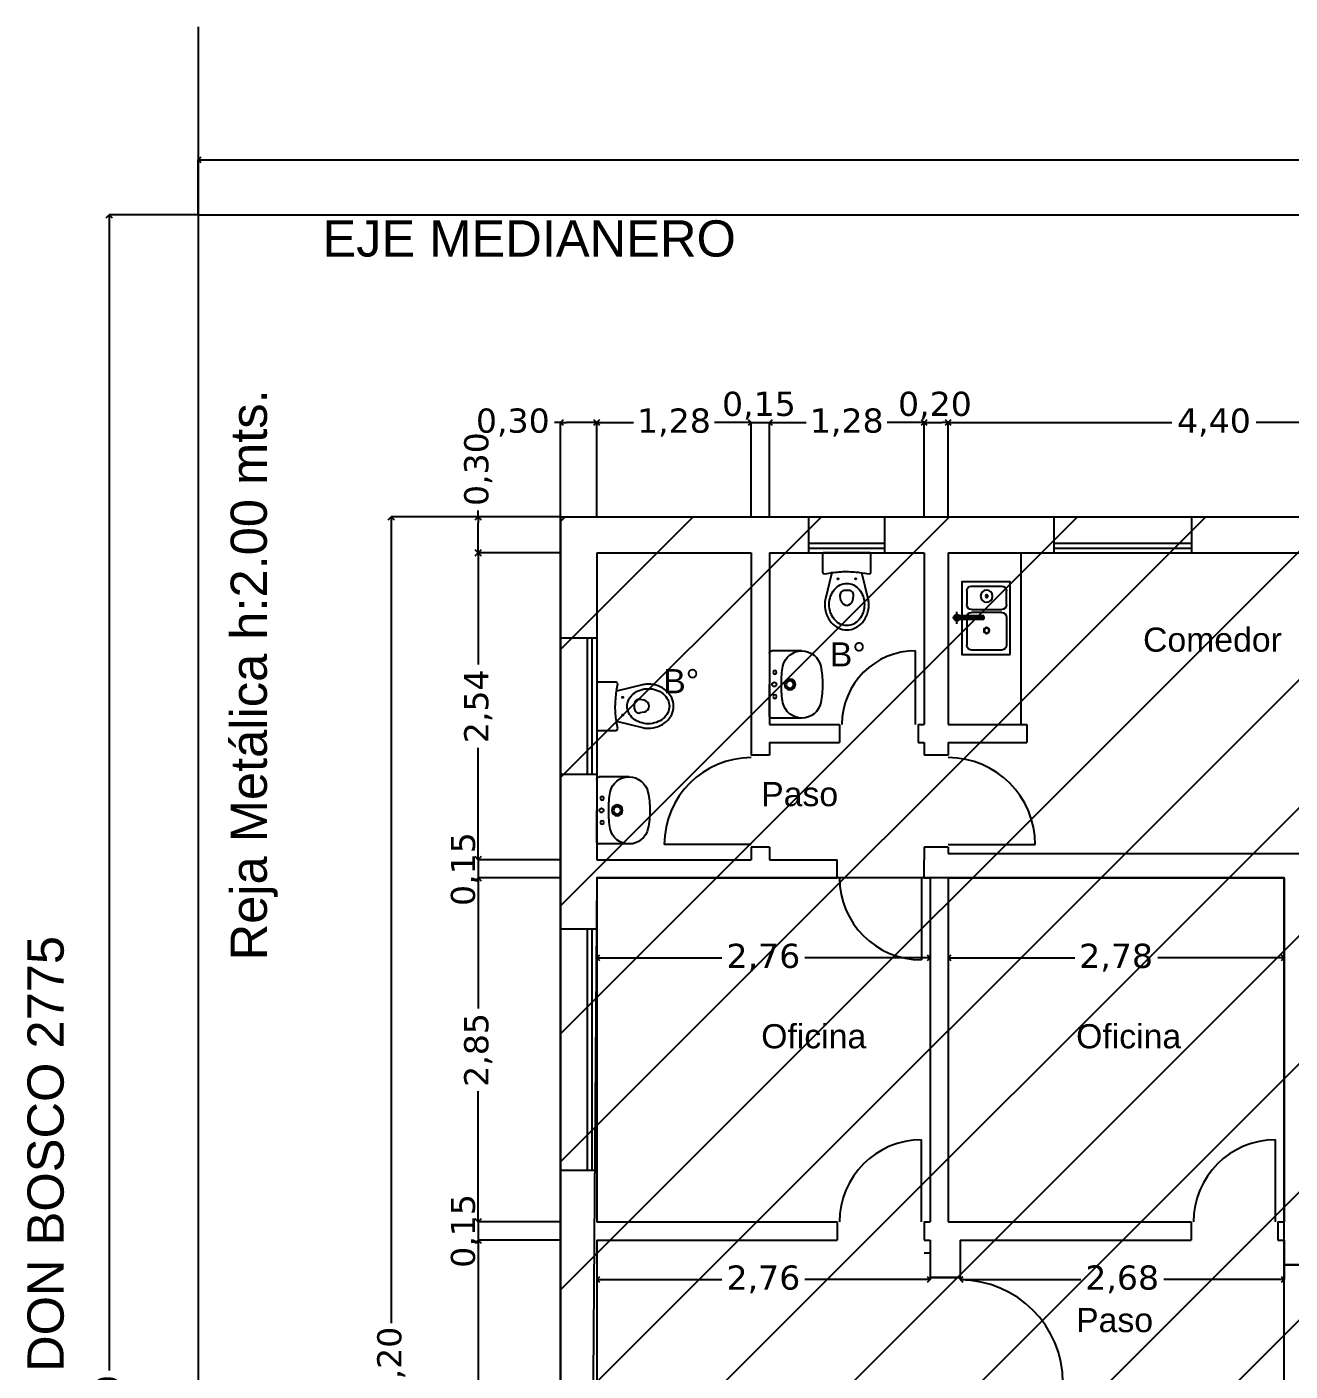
# Model space of a CAD drawing. Header units: inches. Extents: x 17 to 643, y -49 to 16.
# Drawn here: x 16.55 to 27.01, y 4.39 to 15.52 of the extents above; entities that cross this region are included whole.
import ezdxf

# ---------------------------------------------------------------- set-up
doc = ezdxf.new("R2010")
doc.units = ezdxf.units.IN
doc.header["$MEASUREMENT"] = 0
doc.linetypes.add('ACAD_ISO04W100', pattern=[30, 24, -3, 0, -3])
doc.layers.get('Defpoints').update_dxf_attribs({"color": 4})
for name, color, linetype in [('03 Auxiliar 2', 251, 'Continuous'), ('A-ARTEFACTOS', 1, 'Continuous'), ('Capa1', 8, 'Continuous'), ('Capa2', 252, 'Continuous'), ('EXISTENTE', 251, 'Continuous'), ('LINEA AUXIL.', 251, 'Continuous'), ('SANITARIOS', 1, 'Continuous')]:
    doc.layers.add(name, color=color, linetype=linetype)
doc.layers.add('Capa4', color=5, linetype='Continuous', plot=False)
doc.styles.add('cloacal', font='verdana.ttf')
doc.styles.get("Standard").update_dxf_attribs({"font": 'arial.ttf'})
doc.dimstyles.new('cotas-1', dxfattribs={"dimtxt": 0.2, "dimasz": 0.05, "dimexe": 0, "dimexo": 0, "dimgap": 0.05, "dimtad": 0, "dimzin": 1, "dimtxsty": 'cloacal', "dimblk": 'OPEN90', "dimcen": 0.05, "dimclrd": 256, "dimclre": 256, "dimclrt": 256, "dimadec": 0, "dimazin": 0, "dimtfac": 1, "dimtmove": 0, "dimatfit": 3, "dimldrblk": 'OPEN90', "dimfxl": 1, "dimfrac": 2, "dimlwd": -1, "dimarcsym": 0})

# ---------------------------------------------------------------- blocks, each defined once
blk = doc.blocks.new('_Open90')
at = {"color": 0, "linetype": 'ByBlock', "lineweight": -2}
for p, q in [((0, 0), (-1, 0)), ((-0.5, 0.5), (0, 0)), ((0, 0), (-0.5, -0.5))]:
    blk.add_line(p, q, dxfattribs=at)
blk = doc.blocks.new('*D12')
at = {"layer": 'Defpoints', "color": 0, "transparency": 16777216}
for p in [(93.168, 14.415), (17.968, 13.961), (93.168, 13.961)]:
    blk.add_point(p, dxfattribs=at)
at = {"layer": 'LINEA AUXIL.', "lineweight": -2, "transparency": 16777216}
for p, q in [((17.968, 13.961), (17.968, 14.415)), ((93.168, 13.961), (93.168, 14.415))]:
    blk.add_line(p, q, dxfattribs=at)
at = {"layer": 'LINEA AUXIL.', "transparency": 16777216}
for p, q in [((18.018, 14.415), (55.138, 14.415)), ((93.118, 14.415), (55.999, 14.415))]:
    blk.add_line(p, q, dxfattribs=at)
at = {"layer": 'LINEA AUXIL.', "transparency": 16777216, "xscale": 0.05, "yscale": 0.05, "zscale": 0.05, "rotation": 180}
blk.add_blockref('_Open90', (17.968, 14.415), dxfattribs=at)
at = {"layer": 'LINEA AUXIL.', "transparency": 16777216, "xscale": 0.05, "yscale": 0.05, "zscale": 0.05}
blk.add_blockref('_Open90', (93.168, 14.415), dxfattribs=at)
at = {"layer": 'LINEA AUXIL.', "transparency": 16777216, "insert": (55.568, 14.415), "char_height": 0.2, "attachment_point": 5, "style": 'cloacal'}
blk.add_mtext('75,20', dxfattribs=at)
blk = doc.blocks.new('*D30')
at = {"layer": 'Defpoints', "color": 0, "transparency": 16777216}
for p in [(28.578, 12.241), (24.178, 11.461), (28.578, 11.461)]:
    blk.add_point(p, dxfattribs=at)
at = {"layer": 'LINEA AUXIL.', "lineweight": -2, "transparency": 16777216}
for p, q in [((24.178, 11.461), (24.178, 12.241)), ((28.578, 11.461), (28.578, 12.241))]:
    blk.add_line(p, q, dxfattribs=at)
at = {"layer": 'LINEA AUXIL.', "transparency": 16777216}
for p, q in [((24.228, 12.241), (26.03, 12.241)), ((28.528, 12.241), (26.726, 12.241))]:
    blk.add_line(p, q, dxfattribs=at)
at = {"layer": 'LINEA AUXIL.', "transparency": 16777216, "xscale": 0.05, "yscale": 0.05, "zscale": 0.05, "rotation": 180}
blk.add_blockref('_Open90', (24.178, 12.241), dxfattribs=at)
at = {"layer": 'LINEA AUXIL.', "transparency": 16777216, "xscale": 0.05, "yscale": 0.05, "zscale": 0.05}
blk.add_blockref('_Open90', (28.578, 12.241), dxfattribs=at)
at = {"layer": 'LINEA AUXIL.', "transparency": 16777216, "insert": (26.378, 12.241), "char_height": 0.2, "attachment_point": 5, "style": 'cloacal'}
blk.add_mtext('4,40', dxfattribs=at)
blk = doc.blocks.new('*D31')
at = {"layer": 'Defpoints', "color": 0, "transparency": 16777216}
for p in [(22.698, 12.241), (22.698, 11.461), (23.978, 11.461)]:
    blk.add_point(p, dxfattribs=at)
at = {"layer": 'LINEA AUXIL.', "lineweight": -2, "transparency": 16777216}
for p, q in [((22.698, 11.461), (22.698, 12.241)), ((23.978, 11.461), (23.978, 12.241))]:
    blk.add_line(p, q, dxfattribs=at)
at = {"layer": 'LINEA AUXIL.', "transparency": 16777216}
for p, q in [((22.748, 12.241), (23.003, 12.241)), ((23.928, 12.241), (23.674, 12.241))]:
    blk.add_line(p, q, dxfattribs=at)
at = {"layer": 'LINEA AUXIL.', "transparency": 16777216, "xscale": 0.05, "yscale": 0.05, "zscale": 0.05, "rotation": 180}
blk.add_blockref('_Open90', (22.698, 12.241), dxfattribs=at)
at = {"layer": 'LINEA AUXIL.', "transparency": 16777216, "xscale": 0.05, "yscale": 0.05, "zscale": 0.05}
blk.add_blockref('_Open90', (23.978, 12.241), dxfattribs=at)
at = {"layer": 'LINEA AUXIL.', "transparency": 16777216, "insert": (23.338, 12.241), "char_height": 0.2, "attachment_point": 5, "style": 'cloacal'}
blk.add_mtext('1,28', dxfattribs=at)
blk = doc.blocks.new('*D32')
at = {"layer": 'Defpoints', "color": 0, "transparency": 16777216}
for p in [(21.268, 12.241), (21.268, 11.461), (22.548, 11.461)]:
    blk.add_point(p, dxfattribs=at)
at = {"layer": 'LINEA AUXIL.', "lineweight": -2, "transparency": 16777216}
for p, q in [((21.268, 11.461), (21.268, 12.241)), ((22.548, 11.461), (22.548, 12.241))]:
    blk.add_line(p, q, dxfattribs=at)
at = {"layer": 'LINEA AUXIL.', "transparency": 16777216}
for p, q in [((21.318, 12.241), (21.573, 12.241)), ((22.498, 12.241), (22.244, 12.241))]:
    blk.add_line(p, q, dxfattribs=at)
at = {"layer": 'LINEA AUXIL.', "transparency": 16777216, "xscale": 0.05, "yscale": 0.05, "zscale": 0.05, "rotation": 180}
blk.add_blockref('_Open90', (21.268, 12.241), dxfattribs=at)
at = {"layer": 'LINEA AUXIL.', "transparency": 16777216, "xscale": 0.05, "yscale": 0.05, "zscale": 0.05}
blk.add_blockref('_Open90', (22.548, 12.241), dxfattribs=at)
at = {"layer": 'LINEA AUXIL.', "transparency": 16777216, "insert": (21.908, 12.241), "char_height": 0.2, "attachment_point": 5, "style": 'cloacal'}
blk.add_mtext('1,28', dxfattribs=at)
blk = doc.blocks.new('*D33')
at = {"layer": 'Defpoints', "color": 0, "transparency": 16777216}
for p in [(19.567, 11.461), (20.968, 11.461), (20.968, -2.739)]:
    blk.add_point(p, dxfattribs=at)
at = {"layer": 'LINEA AUXIL.', "lineweight": -2, "transparency": 16777216}
for p, q in [((20.968, 11.461), (19.567, 11.461)), ((20.968, -2.739), (19.567, -2.739))]:
    blk.add_line(p, q, dxfattribs=at)
at = {"layer": 'LINEA AUXIL.', "transparency": 16777216}
for p, q in [((19.567, 11.411), (19.567, 4.783)), ((19.567, -2.689), (19.567, 3.939))]:
    blk.add_line(p, q, dxfattribs=at)
at = {"layer": 'LINEA AUXIL.', "transparency": 16777216, "xscale": 0.05, "yscale": 0.05, "zscale": 0.05}
for p, rotation in [((19.567, 11.461), 90), ((19.567, -2.739), 270)]:
    blk.add_blockref('_Open90', p, dxfattribs=dict(at, rotation=rotation))
at = {"layer": 'LINEA AUXIL.', "transparency": 16777216, "insert": (19.567, 4.361), "char_height": 0.2, "attachment_point": 5, "rotation": 90, "style": 'cloacal'}
blk.add_mtext('14,20', dxfattribs=at)
blk = doc.blocks.new('*D34')
at = {"layer": 'Defpoints', "color": 0, "transparency": 16777216}
for p in [(17.233, 13.961), (17.968, 13.961), (17.968, -6.039)]:
    blk.add_point(p, dxfattribs=at)
at = {"layer": 'LINEA AUXIL.', "lineweight": -2, "transparency": 16777216}
for p, q in [((17.968, 13.961), (17.233, 13.961)), ((17.968, -6.039), (17.233, -6.039))]:
    blk.add_line(p, q, dxfattribs=at)
at = {"layer": 'LINEA AUXIL.', "transparency": 16777216}
for p, q in [((17.233, 13.911), (17.233, 4.391)), ((17.233, -5.989), (17.233, 3.531))]:
    blk.add_line(p, q, dxfattribs=at)
at = {"layer": 'LINEA AUXIL.', "transparency": 16777216, "xscale": 0.05, "yscale": 0.05, "zscale": 0.05}
for p, rotation in [((17.233, 13.961), 90), ((17.233, -6.039), 270)]:
    blk.add_blockref('_Open90', p, dxfattribs=dict(at, rotation=rotation))
at = {"layer": 'LINEA AUXIL.', "transparency": 16777216, "insert": (17.233, 3.961), "char_height": 0.2, "attachment_point": 5, "rotation": 90, "style": 'cloacal'}
blk.add_mtext('20,00', dxfattribs=at)
blk = doc.blocks.new('*D35')
at = {"layer": 'Defpoints', "color": 0, "transparency": 16777216}
for p in [(20.968, 11.161), (20.287, 8.621), (20.968, 8.621)]:
    blk.add_point(p, dxfattribs=at)
at = {"layer": 'LINEA AUXIL.', "lineweight": -2, "transparency": 16777216}
for p, q in [((20.968, 11.161), (20.287, 11.161)), ((20.968, 8.621), (20.287, 8.621))]:
    blk.add_line(p, q, dxfattribs=at)
at = {"layer": 'LINEA AUXIL.', "transparency": 16777216}
for p, q in [((20.287, 11.111), (20.287, 10.236)), ((20.287, 8.671), (20.287, 9.546))]:
    blk.add_line(p, q, dxfattribs=at)
at = {"layer": 'LINEA AUXIL.', "transparency": 16777216, "xscale": 0.05, "yscale": 0.05, "zscale": 0.05}
for p, rotation in [((20.287, 11.161), 90), ((20.287, 8.621), 270)]:
    blk.add_blockref('_Open90', p, dxfattribs=dict(at, rotation=rotation))
at = {"layer": 'LINEA AUXIL.', "transparency": 16777216, "insert": (20.287, 9.891), "char_height": 0.2, "attachment_point": 5, "rotation": 90, "style": 'cloacal'}
blk.add_mtext('2,54', dxfattribs=at)
blk = doc.blocks.new('*D36')
at = {"layer": 'Defpoints', "color": 0, "transparency": 16777216}
for p in [(20.287, 8.471), (20.968, 8.471), (20.968, 5.621)]:
    blk.add_point(p, dxfattribs=at)
at = {"layer": 'LINEA AUXIL.', "lineweight": -2, "transparency": 16777216}
for p, q in [((20.968, 8.471), (20.287, 8.471)), ((20.968, 5.621), (20.287, 5.621))]:
    blk.add_line(p, q, dxfattribs=at)
at = {"layer": 'LINEA AUXIL.', "transparency": 16777216}
for p, q in [((20.287, 8.421), (20.287, 7.388)), ((20.287, 5.671), (20.287, 6.704))]:
    blk.add_line(p, q, dxfattribs=at)
at = {"layer": 'LINEA AUXIL.', "transparency": 16777216, "xscale": 0.05, "yscale": 0.05, "zscale": 0.05}
for p, rotation in [((20.287, 8.471), 90), ((20.287, 5.621), 270)]:
    blk.add_blockref('_Open90', p, dxfattribs=dict(at, rotation=rotation))
at = {"layer": 'LINEA AUXIL.', "transparency": 16777216, "insert": (20.287, 7.046), "char_height": 0.2, "attachment_point": 5, "rotation": 90, "style": 'cloacal'}
blk.add_mtext('2,85', dxfattribs=at)
blk = doc.blocks.new('*D37')
at = {"layer": 'Defpoints', "color": 0, "transparency": 16777216}
for p in [(20.968, 5.471), (20.287, 0.031), (20.968, 0.031)]:
    blk.add_point(p, dxfattribs=at)
at = {"layer": 'LINEA AUXIL.', "lineweight": -2, "transparency": 16777216}
for p, q in [((20.968, 5.471), (20.287, 5.471)), ((20.968, 0.031), (20.287, 0.031))]:
    blk.add_line(p, q, dxfattribs=at)
at = {"layer": 'LINEA AUXIL.', "transparency": 16777216}
for p, q in [((20.287, 5.421), (20.287, 3.094)), ((20.287, 0.081), (20.287, 2.408))]:
    blk.add_line(p, q, dxfattribs=at)
at = {"layer": 'LINEA AUXIL.', "transparency": 16777216, "xscale": 0.05, "yscale": 0.05, "zscale": 0.05}
for p, rotation in [((20.287, 5.471), 90), ((20.287, 0.031), 270)]:
    blk.add_blockref('_Open90', p, dxfattribs=dict(at, rotation=rotation))
at = {"layer": 'LINEA AUXIL.', "transparency": 16777216, "insert": (20.287, 2.751), "char_height": 0.2, "attachment_point": 5, "rotation": 90, "style": 'cloacal'}
blk.add_mtext('5,44', dxfattribs=at)
blk = doc.blocks.new('*D39')
at = {"layer": 'Defpoints', "color": 0, "transparency": 16777216}
for p in [(21.268, 8.471), (24.028, 8.471), (24.028, 7.809)]:
    blk.add_point(p, dxfattribs=at)
at = {"layer": 'LINEA AUXIL.', "lineweight": -2, "transparency": 16777216}
for p, q in [((21.268, 8.471), (21.268, 7.809)), ((24.028, 8.471), (24.028, 7.809))]:
    blk.add_line(p, q, dxfattribs=at)
at = {"layer": 'LINEA AUXIL.', "transparency": 16777216}
for p, q in [((21.318, 7.809), (22.304, 7.809)), ((23.978, 7.809), (22.992, 7.809))]:
    blk.add_line(p, q, dxfattribs=at)
at = {"layer": 'LINEA AUXIL.', "transparency": 16777216, "xscale": 0.05, "yscale": 0.05, "zscale": 0.05, "rotation": 180}
blk.add_blockref('_Open90', (21.268, 7.809), dxfattribs=at)
at = {"layer": 'LINEA AUXIL.', "transparency": 16777216, "xscale": 0.05, "yscale": 0.05, "zscale": 0.05}
blk.add_blockref('_Open90', (24.028, 7.809), dxfattribs=at)
at = {"layer": 'LINEA AUXIL.', "transparency": 16777216, "insert": (22.648, 7.809), "char_height": 0.2, "attachment_point": 5, "style": 'cloacal'}
blk.add_mtext('2,76', dxfattribs=at)
blk = doc.blocks.new('*D40')
at = {"layer": 'Defpoints', "color": 0, "transparency": 16777216}
for p in [(24.178, 8.471), (26.958, 8.471), (26.958, 7.809)]:
    blk.add_point(p, dxfattribs=at)
at = {"layer": 'LINEA AUXIL.', "lineweight": -2, "transparency": 16777216}
for p, q in [((24.178, 8.471), (24.178, 7.809)), ((26.958, 8.471), (26.958, 7.809))]:
    blk.add_line(p, q, dxfattribs=at)
at = {"layer": 'LINEA AUXIL.', "transparency": 16777216}
for p, q in [((24.228, 7.809), (25.225, 7.809)), ((26.908, 7.809), (25.912, 7.809))]:
    blk.add_line(p, q, dxfattribs=at)
at = {"layer": 'LINEA AUXIL.', "transparency": 16777216, "xscale": 0.05, "yscale": 0.05, "zscale": 0.05, "rotation": 180}
blk.add_blockref('_Open90', (24.178, 7.809), dxfattribs=at)
at = {"layer": 'LINEA AUXIL.', "transparency": 16777216, "xscale": 0.05, "yscale": 0.05, "zscale": 0.05}
blk.add_blockref('_Open90', (26.958, 7.809), dxfattribs=at)
at = {"layer": 'LINEA AUXIL.', "transparency": 16777216, "insert": (25.568, 7.809), "char_height": 0.2, "attachment_point": 5, "style": 'cloacal'}
blk.add_mtext('2,78', dxfattribs=at)
blk = doc.blocks.new('*D43')
at = {"layer": 'Defpoints', "color": 0, "transparency": 16777216}
for p in [(21.268, 5.471), (24.028, 5.471), (24.028, 5.145)]:
    blk.add_point(p, dxfattribs=at)
at = {"layer": 'LINEA AUXIL.', "lineweight": -2, "transparency": 16777216}
for p, q in [((21.268, 5.471), (21.268, 5.145)), ((24.028, 5.471), (24.028, 5.145))]:
    blk.add_line(p, q, dxfattribs=at)
at = {"layer": 'LINEA AUXIL.', "transparency": 16777216}
for p, q in [((21.318, 5.145), (22.304, 5.145)), ((23.978, 5.145), (22.992, 5.145))]:
    blk.add_line(p, q, dxfattribs=at)
at = {"layer": 'LINEA AUXIL.', "transparency": 16777216, "xscale": 0.05, "yscale": 0.05, "zscale": 0.05, "rotation": 180}
blk.add_blockref('_Open90', (21.268, 5.145), dxfattribs=at)
at = {"layer": 'LINEA AUXIL.', "transparency": 16777216, "xscale": 0.05, "yscale": 0.05, "zscale": 0.05}
blk.add_blockref('_Open90', (24.028, 5.145), dxfattribs=at)
at = {"layer": 'LINEA AUXIL.', "transparency": 16777216, "insert": (22.648, 5.145), "char_height": 0.2, "attachment_point": 5, "style": 'cloacal'}
blk.add_mtext('2,76', dxfattribs=at)
blk = doc.blocks.new('*D44')
at = {"layer": 'Defpoints', "color": 0, "transparency": 16777216}
for p in [(24.278, 5.471), (26.958, 5.471), (26.958, 5.145)]:
    blk.add_point(p, dxfattribs=at)
at = {"layer": 'LINEA AUXIL.', "lineweight": -2, "transparency": 16777216}
for p, q in [((24.278, 5.471), (24.278, 5.145)), ((26.958, 5.471), (26.958, 5.145))]:
    blk.add_line(p, q, dxfattribs=at)
at = {"layer": 'LINEA AUXIL.', "transparency": 16777216}
for p, q in [((24.328, 5.145), (25.275, 5.145)), ((26.908, 5.145), (25.962, 5.145))]:
    blk.add_line(p, q, dxfattribs=at)
at = {"layer": 'LINEA AUXIL.', "transparency": 16777216, "xscale": 0.05, "yscale": 0.05, "zscale": 0.05, "rotation": 180}
blk.add_blockref('_Open90', (24.278, 5.145), dxfattribs=at)
at = {"layer": 'LINEA AUXIL.', "transparency": 16777216, "xscale": 0.05, "yscale": 0.05, "zscale": 0.05}
blk.add_blockref('_Open90', (26.958, 5.145), dxfattribs=at)
at = {"layer": 'LINEA AUXIL.', "transparency": 16777216, "insert": (25.618, 5.145), "char_height": 0.2, "attachment_point": 5, "style": 'cloacal'}
blk.add_mtext('2,68', dxfattribs=at)
blk = doc.blocks.new('inodoro')
at = {"layer": '03 Auxiliar 2'}
for p, q in [((0.192, 0), (-0.192, 0)), ((-0.2, -0.008), (-0.2, -0.159)), ((0.2, -0.159), (0.2, -0.008)), ((-0.185, -0.174), (-0.13, -0.164)), ((-0.124, -0.163), (-0.179, -0.391)), ((0.18, -0.391), (0.125, -0.164)), ((0.13, -0.164), (0.185, -0.174)), ((0.017, -0.311), (-0.016, -0.311)), ((-0.049, -0.394), (-0.055, -0.358)), ((-0.048, -0.395), (-0.049, -0.392)), ((0.05, -0.394), (0.056, -0.358)), ((0.05, -0.395), (0.05, -0.394))]:
    blk.add_line(p, q, dxfattribs=at)
blk.add_lwpolyline([(-0.124, -0.163, -0.026853), (0, -0.154, -0.027118), (0.125, -0.164)], format="xyb", dxfattribs=at)
blk.add_lwpolyline([(0.001, -0.602, -0.116068), (-0.054, -0.589, -0.104119), (-0.102, -0.551, -0.090734), (-0.133, -0.495, -0.083107), (-0.145, -0.427, -0.083107), (-0.133, -0.359, -0.090734), (-0.102, -0.303, -0.104119), (-0.054, -0.265, -0.116068), (0.001, -0.252, -0.116068), (0.055, -0.265, -0.104119), (0.103, -0.303, -0.090734), (0.135, -0.359, -0.083107), (0.146, -0.427, -0.083107), (0.135, -0.495, -0.090734), (0.103, -0.551, -0.104119), (0.055, -0.589, -0.116068)], format="xyb", close=True, dxfattribs=at)
for centre in [(-0.073, -0.215), (0.074, -0.215)]:
    blk.add_circle(centre, 0.005, dxfattribs=at)
for centre, radius, start, end in [((-0.192, -0.008), 0.008, 90, 180), ((0.192, -0.008), 0.008, 360, 90), ((-0.185, -0.159), 0.015, 180, 270), ((0.026, -1.314), 1.16, 97.4474, 97.7443), ((0.185, -0.159), 0.015, 270, 0), ((-0.016, -0.351), 0.04, 90, 190.1096), ((0.017, -0.351), 0.04, 349.8904, 90), ((0.059, -0.427), 0.241, 171.4375, 180), ((0.059, -0.427), 0.241, 180, 199.7974), ((0.001, -0.384), 0.05, 191.7999, 270), ((0.001, -0.384), 0.05, 270, 348.2001), ((-0.058, -0.427), 0.241, 340.2026, 360), ((-0.058, -0.427), 0.241, 360, 8.5625), ((0.031, -0.437), 0.211, 199.7974, 220.9922), ((-0.029, -0.437), 0.211, 319.0078, 340.2026), ((0.012, -0.453), 0.186, 220.9922, 244.5162), ((0.001, -0.478), 0.159, 244.5162, 270), ((0.001, -0.478), 0.159, 270, 295.4838), ((-0.011, -0.453), 0.186, 295.4838, 319.0078)]:
    blk.add_arc(centre, radius, start, end, dxfattribs=at)
blk = doc.blocks.new('BACH')
at = {"layer": '03 Auxiliar 2'}
for p, q in [((3333.218, 1803.54), (3333.466, 1803.54)), ((3333.486, 1803.52), (3333.486, 1803.262)), ((3333.486, 1803.004), (3333.486, 1803.262)), ((3333.218, 1802.984), (3333.466, 1802.984))]:
    blk.add_line(p, q, dxfattribs=at)
for centre, radius in [((3333.316, 1803.262), 0.045), ((3333.316, 1803.262), 0.03), ((3333.441, 1803.362), 0.015), ((3333.441, 1803.162), 0.015)]:
    blk.add_circle(centre, radius, dxfattribs=at)
for centre, radius, start, end in [((3333.218, 1803.38), 0.16, 12.0967, 168.2639), ((3333.466, 1803.52), 0.02, 0, 90), ((3333.786, 1803.262), 0.74, 168.2639, 180), ((3332.934, 1803.319), 0.45, 3.1243, 12.0967), ((3331.886, 1803.262), 1.5, 0, 3.1243), ((3333.786, 1803.262), 0.74, 180, 191.7361), ((3332.934, 1803.204), 0.45, 347.9033, 356.8757), ((3331.886, 1803.262), 1.5, 356.8757, 0), ((3333.446, 1803.262), 0.0175, 0, 180), ((3333.446, 1803.262), 0.0175, 180, 0), ((3333.218, 1803.144), 0.16, 191.7361, 347.9033), ((3333.466, 1803.004), 0.02, 270, 0)]:
    blk.add_arc(centre, radius, start, end, dxfattribs=at)
blk = doc.blocks.new('bacha coc')
at = {"layer": '03 Auxiliar 2'}
for p, q in [((2665.567, 1796.511), (2665.567, 1796.723)), ((2665.857, 1796.763), (2665.607, 1796.763)), ((2665.897, 1796.492), (2665.897, 1796.723)), ((2665.716, 1796.496), (2665.449, 1796.496)), ((2665.486, 1796.545), (2665.486, 1796.447)), ((2665.708, 1796.511), (2665.486, 1796.511)), ((2665.678, 1796.483), (2665.678, 1796.513)), ((2665.708, 1796.481), (2665.486, 1796.481)), ((2665.567, 1796.273), (2665.567, 1796.387)), ((2665.857, 1796.452), (2665.607, 1796.452)), ((2665.607, 1796.427), (2665.857, 1796.427)), ((2665.897, 1796.387), (2665.897, 1796.273)), ((2665.607, 1796.233), (2665.857, 1796.233))]:
    blk.add_line(p, q, dxfattribs=at)
for points in [[(2665.927, 1796.799), (2665.927, 1796.199), (2665.527, 1796.199), (2665.527, 1796.481)], [(2665.527, 1796.511), (2665.527, 1796.799), (2665.927, 1796.799)], [(2665.708, 1796.511), (2665.708, 1796.481)]]:
    blk.add_lwpolyline(points, dxfattribs=at)
for centre, radius in [((2665.732, 1796.601), 0.024), ((2665.732, 1796.601), 0.02), ((2665.486, 1796.496), 0.025), ((2665.486, 1796.496), 0.0177), ((2665.486, 1796.496), 0.015), ((2665.732, 1796.317), 0.05), ((2665.732, 1796.317), 0.01)]:
    blk.add_circle(centre, radius, dxfattribs=at)
for centre, start, end in [((2665.607, 1796.723), 90, 180), ((2665.857, 1796.723), 0, 90), ((2665.607, 1796.492), 180, 270), ((2665.607, 1796.387), 90, 180), ((2665.857, 1796.492), 270, 360), ((2665.857, 1796.387), 0, 90), ((2665.607, 1796.273), 180, 270), ((2665.857, 1796.273), 270, 0)]:
    blk.add_arc(centre, 0.04, start, end, dxfattribs=at)
blk = doc.blocks.new('*D126')
at = {"layer": 'Defpoints', "color": 0, "transparency": 16777216}
for p in [(20.968, 5.621), (20.287, 5.471), (20.968, 5.471)]:
    blk.add_point(p, dxfattribs=at)
at = {"layer": 'LINEA AUXIL.', "transparency": 16777216}
for p, q in [((20.287, 5.671), (20.287, 5.721)), ((20.287, 5.621), (20.287, 5.471)), ((20.287, 5.421), (20.287, 5.371))]:
    blk.add_line(p, q, dxfattribs=at)
at = {"layer": 'LINEA AUXIL.', "lineweight": -2, "transparency": 16777216}
for p, q in [((20.968, 5.621), (20.287, 5.621)), ((20.968, 5.471), (20.287, 5.471))]:
    blk.add_line(p, q, dxfattribs=at)
at = {"layer": 'LINEA AUXIL.', "transparency": 16777216, "xscale": 0.05, "yscale": 0.05, "zscale": 0.05}
for p, rotation in [((20.287, 5.621), 270), ((20.287, 5.471), 90)]:
    blk.add_blockref('_Open90', p, dxfattribs=dict(at, rotation=rotation))
at = {"layer": 'LINEA AUXIL.', "transparency": 16777216, "insert": (20.177, 5.547), "char_height": 0.2, "attachment_point": 5, "rotation": 90, "style": 'cloacal'}
blk.add_mtext('0,15', dxfattribs=at)
blk = doc.blocks.new('*D127')
at = {"layer": 'Defpoints', "color": 0, "transparency": 16777216}
for p in [(20.968, 8.621), (20.287, 8.471), (20.968, 8.471)]:
    blk.add_point(p, dxfattribs=at)
at = {"layer": 'LINEA AUXIL.', "transparency": 16777216}
for p, q in [((20.287, 8.671), (20.287, 8.721)), ((20.287, 8.621), (20.287, 8.471)), ((20.287, 8.421), (20.287, 8.371))]:
    blk.add_line(p, q, dxfattribs=at)
at = {"layer": 'LINEA AUXIL.', "lineweight": -2, "transparency": 16777216}
for p, q in [((20.968, 8.621), (20.287, 8.621)), ((20.968, 8.471), (20.287, 8.471))]:
    blk.add_line(p, q, dxfattribs=at)
at = {"layer": 'LINEA AUXIL.', "transparency": 16777216, "xscale": 0.05, "yscale": 0.05, "zscale": 0.05}
for p, rotation in [((20.287, 8.621), 270), ((20.287, 8.471), 90)]:
    blk.add_blockref('_Open90', p, dxfattribs=dict(at, rotation=rotation))
at = {"layer": 'LINEA AUXIL.', "transparency": 16777216, "insert": (20.177, 8.543), "char_height": 0.2, "attachment_point": 5, "rotation": 90, "style": 'cloacal'}
blk.add_mtext('0,15', dxfattribs=at)
blk = doc.blocks.new('*D128')
at = {"layer": 'Defpoints', "color": 0, "transparency": 16777216}
for p in [(20.287, 11.461), (20.968, 11.461), (20.968, 11.161)]:
    blk.add_point(p, dxfattribs=at)
at = {"layer": 'LINEA AUXIL.', "transparency": 16777216}
for p, q in [((20.287, 11.461), (20.287, 11.511)), ((20.287, 11.211), (20.287, 11.411))]:
    blk.add_line(p, q, dxfattribs=at)
at = {"layer": 'LINEA AUXIL.', "lineweight": -2, "transparency": 16777216}
for p, q in [((20.968, 11.461), (20.287, 11.461)), ((20.968, 11.161), (20.287, 11.161))]:
    blk.add_line(p, q, dxfattribs=at)
at = {"layer": 'LINEA AUXIL.', "transparency": 16777216, "xscale": 0.05, "yscale": 0.05, "zscale": 0.05}
for p, rotation in [((20.287, 11.461), 90), ((20.287, 11.161), 270)]:
    blk.add_blockref('_Open90', p, dxfattribs=dict(at, rotation=rotation))
at = {"layer": 'LINEA AUXIL.', "transparency": 16777216, "insert": (20.287, 11.855), "char_height": 0.2, "attachment_point": 5, "rotation": 90, "style": 'cloacal'}
blk.add_mtext('0,30', dxfattribs=at)
blk = doc.blocks.new('*D129')
at = {"layer": 'Defpoints', "color": 0, "transparency": 16777216}
for p in [(20.968, 12.241), (20.968, 11.461), (21.268, 11.461)]:
    blk.add_point(p, dxfattribs=at)
at = {"layer": 'LINEA AUXIL.', "transparency": 16777216}
for p, q in [((20.968, 12.241), (20.918, 12.241)), ((21.218, 12.241), (21.018, 12.241))]:
    blk.add_line(p, q, dxfattribs=at)
at = {"layer": 'LINEA AUXIL.', "lineweight": -2, "transparency": 16777216}
for p, q in [((20.968, 11.461), (20.968, 12.241)), ((21.268, 11.461), (21.268, 12.241))]:
    blk.add_line(p, q, dxfattribs=at)
at = {"layer": 'LINEA AUXIL.', "transparency": 16777216, "xscale": 0.05, "yscale": 0.05, "zscale": 0.05, "rotation": 180}
blk.add_blockref('_Open90', (20.968, 12.241), dxfattribs=at)
at = {"layer": 'LINEA AUXIL.', "transparency": 16777216, "xscale": 0.05, "yscale": 0.05, "zscale": 0.05}
blk.add_blockref('_Open90', (21.268, 12.241), dxfattribs=at)
at = {"layer": 'LINEA AUXIL.', "transparency": 16777216, "insert": (20.574, 12.241), "char_height": 0.2, "attachment_point": 5, "style": 'cloacal'}
blk.add_mtext('0,30', dxfattribs=at)
blk = doc.blocks.new('*D130')
at = {"layer": 'Defpoints', "color": 0, "transparency": 16777216}
for p in [(22.698, 12.241), (22.548, 11.461), (22.698, 11.461)]:
    blk.add_point(p, dxfattribs=at)
at = {"layer": 'LINEA AUXIL.', "transparency": 16777216}
for p, q in [((22.498, 12.241), (22.448, 12.241)), ((22.548, 12.241), (22.698, 12.241)), ((22.748, 12.241), (22.798, 12.241))]:
    blk.add_line(p, q, dxfattribs=at)
at = {"layer": 'LINEA AUXIL.', "lineweight": -2, "transparency": 16777216}
for p, q in [((22.548, 11.461), (22.548, 12.241)), ((22.698, 11.461), (22.698, 12.241))]:
    blk.add_line(p, q, dxfattribs=at)
at = {"layer": 'LINEA AUXIL.', "transparency": 16777216, "xscale": 0.05, "yscale": 0.05, "zscale": 0.05}
blk.add_blockref('_Open90', (22.548, 12.241), dxfattribs=at)
at = {"layer": 'LINEA AUXIL.', "transparency": 16777216, "xscale": 0.05, "yscale": 0.05, "zscale": 0.05, "rotation": 180}
blk.add_blockref('_Open90', (22.698, 12.241), dxfattribs=at)
at = {"layer": 'LINEA AUXIL.', "transparency": 16777216, "insert": (22.611, 12.38), "char_height": 0.2, "attachment_point": 5, "style": 'cloacal'}
blk.add_mtext('0,15', dxfattribs=at)
blk = doc.blocks.new('*D131')
at = {"layer": 'Defpoints', "color": 0, "transparency": 16777216}
for p in [(24.178, 12.241), (23.978, 11.461), (24.178, 11.461)]:
    blk.add_point(p, dxfattribs=at)
at = {"layer": 'LINEA AUXIL.', "lineweight": -2, "transparency": 16777216}
for p, q in [((23.978, 11.461), (23.978, 12.241)), ((24.178, 11.461), (24.178, 12.241))]:
    blk.add_line(p, q, dxfattribs=at)
at = {"layer": 'LINEA AUXIL.', "transparency": 16777216}
blk.add_line((24.028, 12.241), (24.128, 12.241), dxfattribs=at)
at = {"layer": 'LINEA AUXIL.', "transparency": 16777216, "xscale": 0.05, "yscale": 0.05, "zscale": 0.05, "rotation": 180}
blk.add_blockref('_Open90', (23.978, 12.241), dxfattribs=at)
at = {"layer": 'LINEA AUXIL.', "transparency": 16777216, "xscale": 0.05, "yscale": 0.05, "zscale": 0.05}
blk.add_blockref('_Open90', (24.178, 12.241), dxfattribs=at)
at = {"layer": 'LINEA AUXIL.', "transparency": 16777216, "insert": (24.068, 12.38), "char_height": 0.2, "attachment_point": 5, "style": 'cloacal'}
blk.add_mtext('0,20', dxfattribs=at)

msp = doc.modelspace()

# ---------------------------------------------------------------- hatches: boundary and pattern name
at = {"layer": 'EXISTENTE'}
h = msp.add_hatch(dxfattribs=at)
h.set_pattern_fill('ANSI31', color=256, scale=6)
h.paths.add_polyline_path([(20.968, 11.461), (46.398, 11.461), (46.398, -2.739), (20.968, -2.739)])
h.paths.add_polyline_path([(57.058, 11.461), (76.858, 11.461), (76.858, 1.261), (57.058, 1.261)])

# ---------------------------------------------------------------- linework, layer by layer
for p, q in [((17.968, 15.517), (17.968, -7.241)), ((20.968, 11.461), (23.023, 11.461)), ((20.968, 11.461), (20.968, 10.456)), ((23.023, 11.161), (23.023, 11.461)), ((23.653, 11.161), (23.653, 11.461)), ((23.653, 11.461), (25.052, 11.461)), ((25.052, 11.461), (25.052, 11.161)), ((26.192, 11.461), (26.192, 11.161)), ((26.192, 11.461), (27.578, 11.461)), ((21.268, 11.161), (22.548, 11.161)), ((21.268, 11.161), (21.268, 10.456)), ((22.548, 11.161), (22.548, 9.486)), ((22.698, 11.161), (22.698, 9.741)), ((22.698, 11.161), (23.023, 11.161)), ((23.653, 11.161), (23.978, 11.161)), ((23.978, 11.161), (23.978, 9.741)), ((24.178, 11.161), (24.178, 9.741)), ((24.178, 11.161), (25.052, 11.161)), ((26.192, 11.161), (27.578, 11.161)), ((21.268, 10.456), (20.968, 10.456)), ((22.698, 9.741), (23.278, 9.741)), ((23.278, 9.741), (23.278, 9.591)), ((23.928, 9.741), (23.928, 9.591)), ((23.928, 9.741), (23.978, 9.741)), ((24.178, 9.741), (24.828, 9.741)), ((24.828, 9.741), (24.828, 9.591)), ((22.698, 9.591), (23.278, 9.591)), ((22.698, 9.591), (22.698, 9.486)), ((23.928, 9.591), (23.978, 9.591)), ((23.978, 9.591), (23.978, 9.486)), ((24.178, 9.591), (24.178, 9.486)), ((24.178, 9.591), (24.828, 9.591)), ((24.178, 9.591), (24.178, 9.486)), ((22.698, 9.486), (22.548, 9.486)), ((24.178, 9.486), (23.978, 9.486)), ((21.268, 9.326), (20.968, 9.326)), ((20.968, 9.326), (20.968, 8.046)), ((21.268, 9.326), (21.268, 8.621)), ((22.698, 8.726), (22.548, 8.726)), ((22.548, 8.726), (22.548, 8.621)), ((22.698, 8.726), (22.698, 8.621)), ((24.178, 8.726), (23.978, 8.726)), ((23.978, 8.726), (23.978, 8.621)), ((24.178, 8.726), (24.178, 8.671)), ((21.268, 8.621), (22.548, 8.621)), ((22.698, 8.621), (23.258, 8.621)), ((23.258, 8.471), (23.258, 8.621)), ((23.978, 8.471), (23.978, 8.621)), ((24.178, 8.671), (27.778, 8.671)), ((21.268, 8.471), (23.258, 8.471)), ((21.268, 8.471), (21.268, 8.046)), ((23.978, 8.471), (24.028, 8.471)), ((24.028, 8.471), (24.028, 5.621)), ((24.178, 8.471), (24.178, 5.621)), ((24.178, 8.471), (26.958, 8.471)), ((26.958, 8.471), (26.958, 5.621)), ((21.268, 8.046), (20.968, 8.046)), ((21.268, 6.046), (20.968, 6.046)), ((20.968, 6.046), (20.968, 3.089)), ((21.268, 6.046), (21.268, 5.621)), ((21.268, 5.621), (23.258, 5.621)), ((23.258, 5.621), (23.258, 5.471)), ((23.978, 5.621), (23.978, 5.471)), ((23.978, 5.621), (24.028, 5.621)), ((23.978, 5.621), (24.028, 5.621)), ((24.178, 5.621), (26.188, 5.621)), ((26.188, 5.621), (26.188, 5.471)), ((26.908, 5.621), (26.958, 5.621)), ((26.908, 5.621), (26.908, 5.471)), ((26.908, 5.621), (26.958, 5.621)), ((26.908, 5.621), (26.958, 5.621)), ((21.268, 5.471), (23.258, 5.471)), ((21.268, 5.471), (21.268, 3.089)), ((23.978, 5.471), (24.028, 5.471)), ((23.978, 5.471), (24.028, 5.471)), ((24.028, 5.471), (24.028, 5.371)), ((24.278, 5.471), (24.278, 5.371)), ((24.278, 5.471), (26.188, 5.471)), ((26.908, 5.471), (26.958, 5.471)), ((26.908, 5.471), (26.958, 5.471)), ((26.908, 5.471), (26.958, 5.471)), ((26.908, 5.471), (26.958, 5.471)), ((26.958, 5.471), (26.958, 5.266)), ((23.978, 5.366), (24.028, 5.366)), ((23.978, 5.366), (24.028, 5.366)), ((23.978, 5.366), (24.028, 5.366)), ((24.028, 5.366), (24.028, 5.161)), ((24.278, 5.366), (24.278, 5.161)), ((26.958, 5.266), (27.208, 5.266)), ((27.208, 5.266), (26.958, 5.266)), ((24.028, 5.161), (24.278, 5.161)), ((24.278, 5.161), (24.028, 5.161)), ((24.278, 5.161), (24.128, 5.161))]:
    msp.add_line(p, q)
at = {"layer": 'Capa1', "linetype": 'ACAD_ISO04W100'}
msp.add_line((17.968, 13.961), (93.168, 13.961), dxfattribs=at)
at = {"layer": 'Capa2'}
for p, q in [((23.023, 11.461), (23.653, 11.461)), ((25.052, 11.461), (26.192, 11.461)), ((23.023, 11.241), (23.653, 11.241)), ((23.023, 11.201), (23.653, 11.201)), ((23.023, 11.161), (23.653, 11.161)), ((24.778, 11.161), (24.778, 9.741)), ((25.052, 11.241), (26.192, 11.241)), ((25.052, 11.201), (26.192, 11.201)), ((25.052, 11.161), (26.192, 11.161)), ((20.968, 10.456), (20.968, 9.326)), ((21.188, 10.456), (21.188, 9.326)), ((21.228, 10.456), (21.228, 9.326)), ((21.268, 10.456), (21.268, 9.326)), ((23.908, 9.741), (23.908, 10.351)), ((22.548, 8.746), (21.828, 8.746)), ((24.178, 8.746), (24.898, 8.746)), ((23.958, 8.471), (23.958, 7.791)), ((20.968, 8.046), (20.968, 6.046)), ((21.188, 8.046), (21.188, 6.046)), ((21.228, 8.046), (21.228, 6.046)), ((21.268, 8.046), (21.268, 6.046)), ((23.958, 5.621), (23.958, 6.301)), ((26.888, 5.621), (26.888, 6.301))]:
    msp.add_line(p, q, dxfattribs=at)
for centre, radius, start, end in [((23.908, 9.741), 0.61, 90, 180), ((22.548, 8.746), 0.72, 90, 180), ((24.178, 8.746), 0.72, 0, 90), ((23.958, 8.471), 0.68, 180, 270), ((23.958, 5.621), 0.68, 90, 180), ((26.888, 5.621), 0.68, 90, 180), ((24.278, 4.291), 0.85, 0, 90)]:
    msp.add_arc(centre, radius, start, end, dxfattribs=at)
at = {"layer": 'Capa4'}
for points in [[(20.968, 11.461), (46.398, 11.461), (46.398, -2.739), (20.968, -2.739)], [(26.958, 4.171), (26.958, 8.471), (21.268, 8.471), (21.188, -2.439), (25.738, -2.439), (25.738, 0.031), (25.578, 0.031), (25.578, 4.171)]]:
    msp.add_lwpolyline(points, close=True, dxfattribs=at)
at = {"layer": 'Defpoints'}
msp.add_lwpolyline([(20.968, 11.461), (46.398, 11.461), (46.398, -2.739), (20.968, -2.739), (20.968, 11.461)], close=True, dxfattribs=at)

# ---------------------------------------------------------------- block references
at = {"layer": 'A-ARTEFACTOS', "linetype": 'Continuous'}
msp.add_blockref('inodoro', (23.338, 11.161), dxfattribs=at)
at = {"layer": 'A-ARTEFACTOS', "linetype": 'Continuous', "rotation": 89.99999999999999}
msp.add_blockref('inodoro', (21.268, 9.891), dxfattribs=at)
at = {"layer": 'SANITARIOS', "xscale": -1, "rotation": 180}
msp.add_blockref('bacha coc', (-2641.236, 1807.12), dxfattribs=at)
at = {"layer": 'SANITARIOS', "xscale": -1}
for p in [(3356.184, -1793.19), (3354.754, -1794.233)]:
    msp.add_blockref('BACH', p, dxfattribs=at)

# ---------------------------------------------------------------- texts
at = {"attachment_point": 1}
for s, width, heights, insert, char_height in [('\\pxqc;EJE MEDIANERO', 10.60664, [0], (15.406, 13.915), 0.3), ('Comedor', 0.91491, [0], (25.791, 10.543), 0.2), ('B°', 0.91491, [0], (23.198, 10.421), 0.2), ('B°', 0.91491, [0], (21.819, 10.199), 0.2), ('Paso', 0.91491, [0], (22.63, 9.264), 0.2), ('Oficina', 0.66667, [0.203], (22.63, 7.259), 0.2), ('Oficina', 0.91491, [0], (25.237, 7.259), 0.2), ('Paso', 0.91491, [0], (25.237, 4.909), 0.2)]:
    msp.add_mtext_dynamic_manual_height_columns(s, width=width, gutter_width=1, heights=heights, dxfattribs=dict(at, insert=insert, char_height=char_height))
at = {"char_height": 0.3, "attachment_point": 1, "rotation": 90}
for s, insert in [('\\pxqc;Reja Metálica h:2.00 mts.', (18.238, 4.848)), ('\\pxqc;CALLE DON BOSCO 2775', (16.556, 0.159))]:
    msp.add_mtext_dynamic_manual_height_columns(s, width=10.60664, gutter_width=1, heights=[0], dxfattribs=dict(at, insert=insert))

# ---------------------------------------------------------------- dimensions: what is measured, and where the dimension line sits
at = {"layer": 'LINEA AUXIL.'}
for base, p1, p2, picture, middle in [((93.168, 14.415), (17.968, 13.961), (93.168, 13.961), '*D12', (55.568, 14.415)), ((20.968, 12.241), (21.268, 11.461), (20.968, 11.461), '*D129', (20.574, 12.241)), ((21.268, 12.241), (22.548, 11.461), (21.268, 11.461), '*D32', (21.908, 12.241)), ((22.698, 12.241), (23.978, 11.461), (22.698, 11.461), '*D31', (23.338, 12.241)), ((28.578, 12.241), (24.178, 11.461), (28.578, 11.461), '*D30', (26.378, 12.241)), ((24.028, 7.809), (21.268, 8.471), (24.028, 8.471), '*D39', (22.648, 7.809)), ((26.958, 7.809), (24.178, 8.471), (26.958, 8.471), '*D40', (25.568, 7.809)), ((24.028, 5.145), (21.268, 5.471), (24.028, 5.471), '*D43', (22.648, 5.145)), ((26.958, 5.145), (24.278, 5.471), (26.958, 5.471), '*D44', (25.618, 5.145))]:
    dim = msp.add_linear_dim(base=base, p1=p1, p2=p2, dimstyle='cotas-1', dxfattribs=at)
    dim.commit()
    dim.dimension.update_dxf_attribs({"geometry": picture, "text_midpoint": middle})
for base, p1, p2, picture, middle in [((17.233, 13.961), (17.968, -6.039), (17.968, 13.961), '*D34', (17.233, 3.961)), ((20.287, 11.461), (20.968, 11.161), (20.968, 11.461), '*D128', (20.287, 11.855)), ((19.567, 11.461), (20.968, -2.739), (20.968, 11.461), '*D33', (19.567, 4.361)), ((20.287, 8.621), (20.968, 11.161), (20.968, 8.621), '*D35', (20.287, 9.891)), ((20.287, 8.471), (20.968, 5.621), (20.968, 8.471), '*D36', (20.287, 7.046)), ((20.287, 0.031), (20.968, 5.471), (20.968, 0.031), '*D37', (20.287, 2.751))]:
    dim = msp.add_linear_dim(base=base, p1=p1, p2=p2, angle=90, dimstyle='cotas-1', dxfattribs=at)
    dim.commit()
    dim.dimension.update_dxf_attribs({"geometry": picture, "text_midpoint": middle})
for base, p1, p2, picture, middle in [((22.698, 12.241), (22.548, 11.461), (22.698, 11.461), '*D130', (22.611, 12.38)), ((24.178, 12.241), (23.978, 11.461), (24.178, 11.461), '*D131', (24.068, 12.38))]:
    dim = msp.add_linear_dim(base=base, p1=p1, p2=p2, dimstyle='cotas-1', override={"dimtmove": 2}, dxfattribs=at)
    dim.commit()
    dim.dimension.update_dxf_attribs({"geometry": picture, "text_midpoint": middle, "dimtype": 160})
for base, p1, p2, picture, middle in [((20.287, 8.471), (20.968, 8.621), (20.968, 8.471), '*D127', (20.177, 8.543)), ((20.287, 5.471), (20.968, 5.621), (20.968, 5.471), '*D126', (20.177, 5.547))]:
    dim = msp.add_linear_dim(base=base, p1=p1, p2=p2, angle=90, dimstyle='cotas-1', override={"dimtmove": 2}, dxfattribs=at)
    dim.commit()
    dim.dimension.update_dxf_attribs({"geometry": picture, "text_midpoint": middle, "dimtype": 160})

doc.saveas('drawing.dxf')
